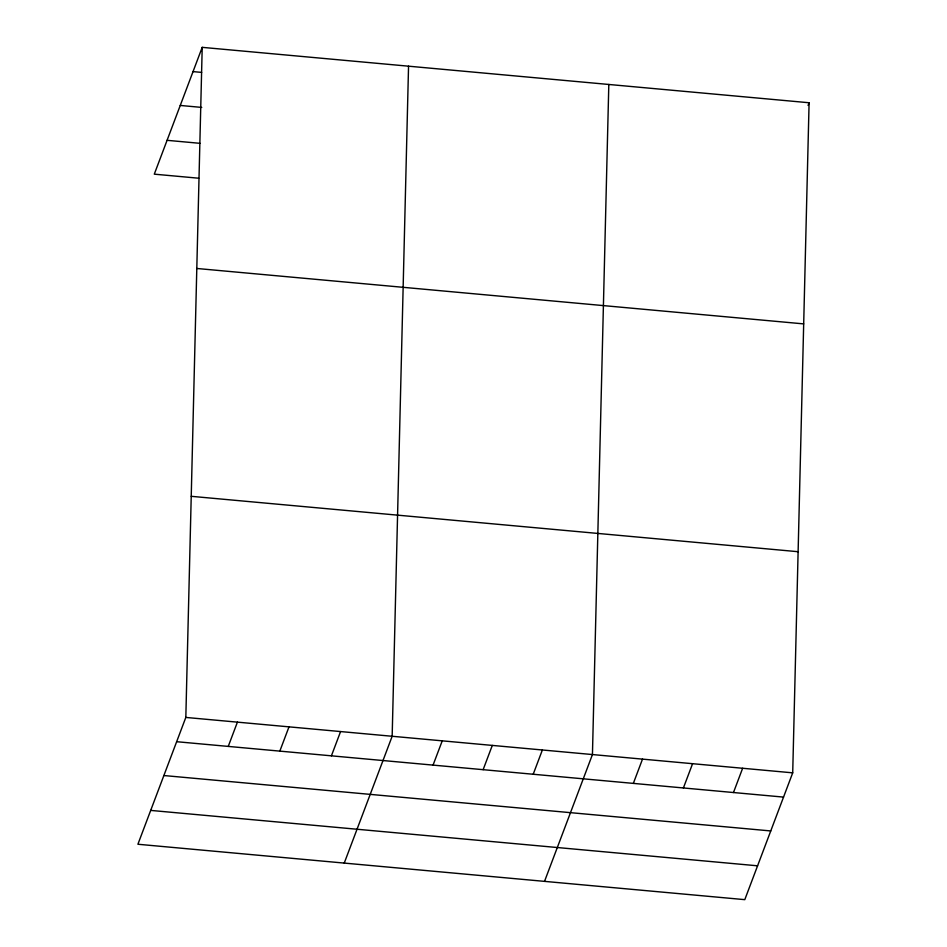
<?xml version="1.0" encoding="UTF-8"?>
<svg xmlns="http://www.w3.org/2000/svg" width="947" height="947" viewBox="0 0 947 947"><rect width="100%" height="100%" fill="white"/><g stroke="black" fill="none" stroke-linecap="round" stroke-linejoin="round"><path stroke-width="1.42" d="M185.825 717.435L202.208 47.35L809.093 102.749L792.71 772.835L744.792 899.65L137.907 844.251L185.825 717.435L792.71 772.835M408.548 66.183L392.165 736.281L344.246 863.084M608.814 84.472L592.443 754.558L544.525 881.373M202.208 47.35L154.29 174.165L198.704 178.214M228.251 746.402L237.413 722.147M279.827 751.113L289.001 726.858M331.414 755.824L340.577 731.569M433.063 765.105L442.237 740.85M483.136 769.674L492.298 745.419M533.208 774.244L542.371 749.988M808.075 105.448L809.093 102.749M633.342 783.394L642.504 759.127M683.403 787.963L692.577 763.696M733.475 792.532L742.637 768.266M193.034 71.605L201.64 72.398M180.25 105.448L201.747 107.413M167.074 140.322L200.03 143.328M196.798 268.475L803.683 323.886M191.235 496.311L798.12 551.71M176.663 741.702L783.548 797.102M163.878 775.534L770.751 830.945M150.703 810.407L757.576 865.807"/></g></svg>
